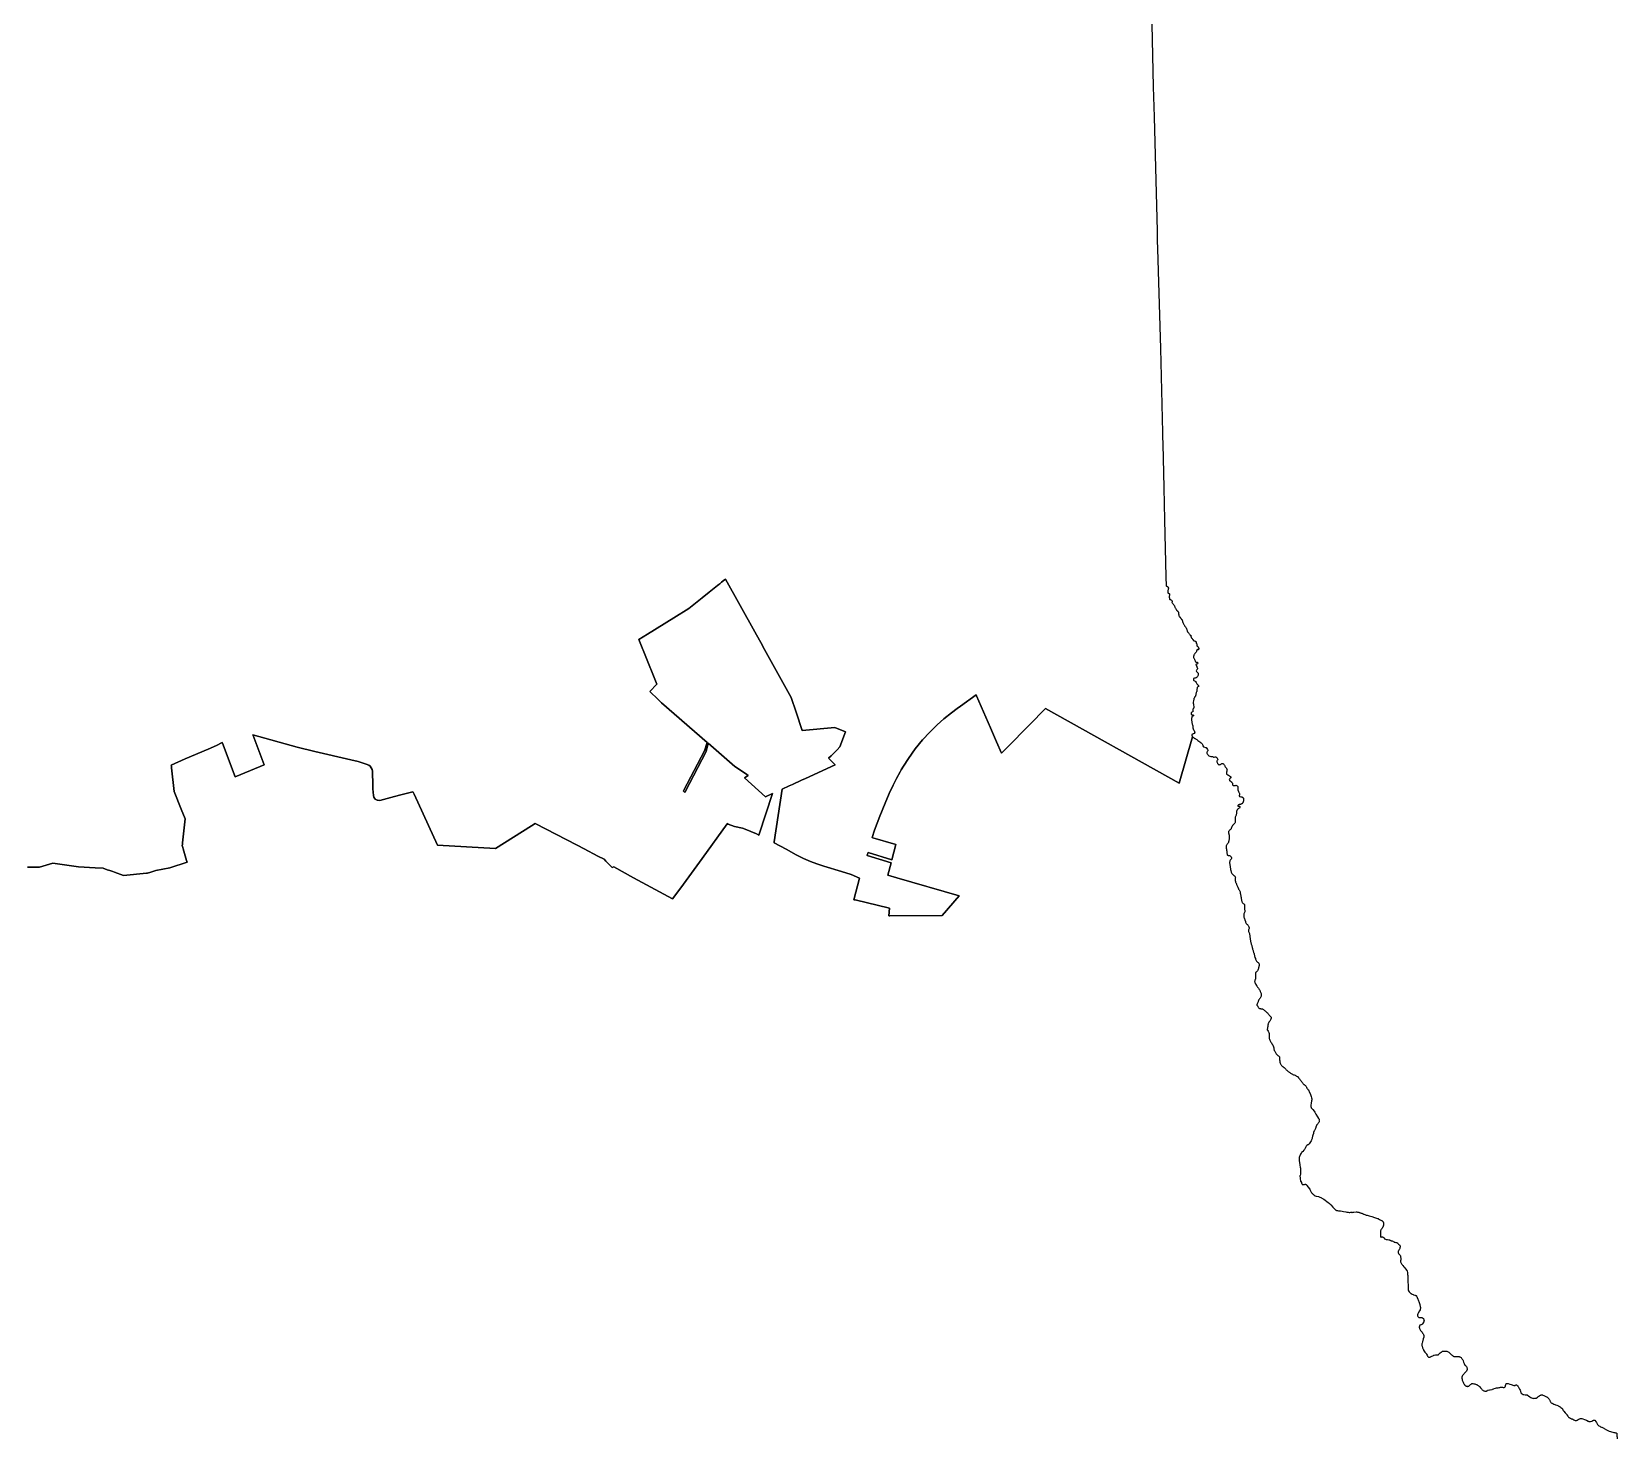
# Model space of a CAD drawing. Header units: inches. Extents: x 1341578 to 1502124, y 557203 to 748561.
# Drawn here: x 1421716 to 1439987, y 699959 to 716160 of the extents above; entities that cross this region are included whole.
import ezdxf

# ---------------------------------------------------------------- set-up
doc = ezdxf.new("R2010")
doc.units = ezdxf.units.IN
doc.header["$MEASUREMENT"] = 0
doc.layers.add('Zipcode', color=7, linetype='Continuous')

msp = doc.modelspace()

# ---------------------------------------------------------------- linework, layer by layer
at = {"layer": 'Zipcode'}
for points in [[(1434622, 716246), (1434640, 715524), (1434649, 715179), (1434660, 714738), (1434683, 713863), (1434686, 713753), (1434689, 713656), (1434724, 712509), (1434747, 711541), (1434748, 711497), (1434751, 711400), (1434754, 711243), (1434763, 710902), (1434771, 710534), (1434785, 709876), (1434787, 709774), (1434791, 709771), (1434796, 709769), (1434799, 709767), (1434800, 709766), (1434803, 709765), (1434805, 709764), (1434809, 709763), (1434812, 709758), (1434813, 709753), (1434814, 709749), (1434814, 709743), (1434812, 709738), (1434812, 709738), (1434812, 709737), (1434811, 709731), (1434810, 709727), (1434809, 709721), (1434808, 709716), (1434808, 709709), (1434807, 709705), (1434807, 709698), (1434807, 709697), (1434809, 709692), (1434811, 709688), (1434816, 709687), (1434817, 709687), (1434821, 709686), (1434822, 709685), (1434826, 709681), (1434827, 709676), (1434827, 709673), (1434827, 709667), (1434826, 709660), (1434824, 709653), (1434823, 709648), (1434823, 709648), (1434823, 709642), (1434824, 709638), (1434824, 709637), (1434825, 709635), (1434826, 709630), (1434826, 709628), (1434826, 709625), (1434828, 709619), (1434828, 709619), (1434831, 709615), (1434832, 709615), (1434834, 709615), (1434838, 709614), (1434844, 709612), (1434849, 709608), (1434851, 709605), (1434852, 709603), (1434854, 709602), (1434854, 709601), (1434858, 709597), (1434859, 709593), (1434856, 709587), (1434855, 709582), (1434856, 709578), (1434860, 709573), (1434866, 709568), (1434870, 709561), (1434876, 709553), (1434880, 709547), (1434884, 709541), (1434886, 709537), (1434888, 709532), (1434890, 709527), (1434893, 709521), (1434896, 709514), (1434899, 709508), (1434903, 709502), (1434907, 709495), (1434909, 709493), (1434913, 709488), (1434916, 709485), (1434918, 709483), (1434921, 709480), (1434921, 709479), (1434926, 709475), (1434929, 709471), (1434931, 709467), (1434931, 709461), (1434932, 709453), (1434932, 709448), (1434933, 709441), (1434934, 709434), (1434936, 709429), (1434937, 709424), (1434942, 709417), (1434946, 709414), (1434948, 709413), (1434951, 709409), (1434952, 709406), (1434956, 709401), (1434958, 709396), (1434960, 709392), (1434963, 709390), (1434967, 709385), (1434971, 709380), (1434974, 709375), (1434975, 709371), (1434977, 709366), (1434978, 709359), (1434979, 709353), (1434980, 709351), (1434980, 709349), (1434984, 709342), (1434988, 709334), (1434992, 709328), (1434994, 709324), (1434999, 709316), (1435001, 709313), (1435003, 709309), (1435007, 709304), (1435011, 709299), (1435015, 709291), (1435018, 709286), (1435021, 709281), (1435024, 709276), (1435026, 709270), (1435028, 709264), (1435030, 709259), (1435032, 709251), (1435033, 709247), (1435033, 709246), (1435035, 709243), (1435036, 709241), (1435041, 709235), (1435045, 709231), (1435049, 709227), (1435052, 709220), (1435053, 709219), (1435056, 709214), (1435060, 709209), (1435065, 709206), (1435067, 709206), (1435070, 709206), (1435073, 709204), (1435073, 709199), (1435073, 709194), (1435074, 709189), (1435075, 709186), (1435076, 709181), (1435078, 709176), (1435079, 709173), (1435082, 709169), (1435087, 709164), (1435092, 709160), (1435094, 709157), (1435098, 709152), (1435099, 709150), (1435099, 709150), (1435100, 709148), (1435103, 709143), (1435108, 709140), (1435116, 709139), (1435122, 709137), (1435123, 709137), (1435129, 709135), (1435132, 709129), (1435133, 709122), (1435133, 709117), (1435134, 709112), (1435139, 709108), (1435141, 709103), (1435140, 709097), (1435142, 709093), (1435143, 709086), (1435145, 709080), (1435145, 709074), (1435145, 709071), (1435147, 709070), (1435149, 709072), (1435152, 709073), (1435157, 709070), (1435159, 709069), (1435161, 709064), (1435162, 709060), (1435164, 709056), (1435164, 709052), (1435163, 709048), (1435161, 709042), (1435161, 709037), (1435156, 709036), (1435151, 709038), (1435145, 709038), (1435144, 709037), (1435142, 709034), (1435143, 709028), (1435139, 709023), (1435138, 709019), (1435137, 709017), (1435134, 709010), (1435127, 709002), (1435123, 708998), (1435120, 708994), (1435113, 708984), (1435111, 708980), (1435108, 708972), (1435106, 708966), (1435105, 708962), (1435104, 708958), (1435104, 708957), (1435103, 708953), (1435103, 708947), (1435108, 708940), (1435111, 708936), (1435113, 708929), (1435116, 708922), (1435118, 708917), (1435121, 708910), (1435123, 708905), (1435125, 708898), (1435133, 708893), (1435140, 708894), (1435147, 708892), (1435151, 708890), (1435155, 708886), (1435155, 708880), (1435150, 708873), (1435141, 708871), (1435133, 708869), (1435131, 708867), (1435133, 708859), (1435135, 708854), (1435140, 708844), (1435142, 708841), (1435143, 708837), (1435144, 708832), (1435146, 708828), (1435148, 708825), (1435149, 708821), (1435148, 708815), (1435145, 708808), (1435142, 708804), (1435138, 708799), (1435135, 708795), (1435135, 708792), (1435139, 708784), (1435145, 708778), (1435152, 708772), (1435158, 708768), (1435159, 708759), (1435158, 708751), (1435157, 708749), (1435157, 708743), (1435154, 708735), (1435149, 708728), (1435148, 708727), (1435142, 708719), (1435138, 708715), (1435137, 708714), (1435135, 708714), (1435130, 708712), (1435122, 708710), (1435121, 708709), (1435113, 708707), (1435105, 708704), (1435102, 708696), (1435103, 708690), (1435105, 708685), (1435109, 708680), (1435116, 708677), (1435123, 708675), (1435126, 708672), (1435128, 708669), (1435133, 708658), (1435138, 708652), (1435143, 708644), (1435146, 708640), (1435152, 708630), (1435155, 708628), (1435162, 708623), (1435163, 708617), (1435160, 708611), (1435154, 708607), (1435150, 708605), (1435145, 708601), (1435144, 708598), (1435144, 708588), (1435143, 708581), (1435142, 708574), (1435141, 708569), (1435141, 708562), (1435140, 708554), (1435139, 708552), (1435137, 708550), (1435134, 708543), (1435133, 708537), (1435132, 708528), (1435132, 708522), (1435131, 708519), (1435130, 708518), (1435130, 708514), (1435127, 708509), (1435127, 708507), (1435125, 708502), (1435121, 708498), (1435116, 708490), (1435116, 708490), (1435113, 708483), (1435108, 708474), (1435106, 708466), (1435103, 708448), (1435101, 708431), (1435100, 708421), (1435102, 708408), (1435102, 708404), (1435103, 708403), (1435104, 708397), (1435108, 708384), (1435108, 708377), (1435109, 708373), (1435109, 708369), (1435104, 708358), (1435101, 708358), (1435098, 708354), (1435097, 708351), (1435096, 708340), (1435097, 708332), (1435095, 708322), (1435092, 708320), (1435085, 708316), (1435078, 708310), (1435076, 708304), (1435078, 708294), (1435085, 708287), (1435094, 708286), (1435098, 708285), (1435101, 708284), (1435104, 708283), (1435104, 708275), (1435096, 708272), (1435091, 708269), (1435086, 708265), (1435085, 708264), (1435083, 708255), (1435081, 708244), (1435080, 708243), (1435080, 708242), (1435079, 708236), (1435079, 708230), (1435080, 708222), (1435081, 708219), (1435083, 708213), (1435085, 708204), (1435086, 708194), (1435087, 708187), (1435089, 708179), (1435090, 708172), (1435094, 708158), (1435095, 708148), (1435096, 708136), (1435099, 708126), (1435105, 708113), (1435110, 708106), (1435115, 708094), (1435117, 708083), (1435116, 708079), (1435114, 708072), (1435103, 708069), (1435099, 708067), (1435093, 708065), (1435086, 708060), (1435085, 708050), (1435089, 708040), (1435092, 708034), (1435091, 708034), (1435092, 708033), (1434940, 707498), (1433399, 708358), (1433212, 708169), (1432953, 707906), (1432892, 707844), (1432892, 707843), (1432834, 707975), (1432763, 708138), (1432603, 708507), (1432599, 708516), (1432418, 708386), (1432380, 708358), (1432314, 708311), (1432228, 708241), (1432149, 708171), (1432064, 708088), (1431982, 707997), (1431897, 707894), (1431818, 707783), (1431763, 707696), (1431735, 707651), (1431723, 707631), (1431680, 707552), (1431641, 707475), (1431598, 707381), (1431549, 707267), (1431488, 707118), (1431427, 706957), (1431399, 706872), (1431409, 706869), (1431673, 706793), (1431626, 706614), (1431353, 706698), (1431343, 706668), (1431342, 706664), (1431618, 706580), (1431581, 706437), (1431683, 706408), (1432403, 706201), (1432208, 705974), (1431605, 705969), (1431594, 705969), (1431601, 706059), (1431203, 706152), (1431191, 706155), (1431255, 706403), (1431157, 706446), (1431048, 706480), (1430843, 706541), (1430764, 706567), (1430691, 706595), (1430609, 706629), (1430523, 706674), (1430410, 706738), (1430270, 706812), (1430272, 706824), (1430362, 707428), (1430445, 707467), (1430481, 707484), (1430586, 707532), (1430632, 707553), (1430973, 707711), (1430899, 707786), (1430929, 707815), (1430997, 707883), (1431029, 707916), (1431069, 708027), (1431085, 708071), (1431092, 708092), (1430969, 708139), (1430595, 708106), (1430524, 708317), (1430467, 708485), (1430142, 709072), (1430136, 709084), (1430047, 709244), (1429711, 709851), (1429710, 709850), (1429698, 709841), (1429666, 709814), (1429644, 709797), (1429632, 709787), (1429618, 709776), (1429524, 709701), (1429443, 709636), (1429286, 709510), (1429115, 709405), (1428810, 709216), (1428710, 709154), (1428807, 708918), (1428890, 708715), (1428921, 708640), (1428840, 708554), (1428936, 708464), (1428973, 708426), (1429500, 707968), (1429470, 707871), (1429232, 707416), (1429228, 707407), (1429241, 707391), (1429246, 707399), (1429486, 707862), (1429510, 707958), (1429540, 707933), (1429817, 707691), (1429951, 707602), (1429972, 707588), (1429973, 707587), (1429930, 707559), (1430173, 707341), (1430253, 707378), (1430099, 706912), (1430095, 706900), (1430066, 706913), (1429938, 706970), (1429907, 706980), (1429816, 707000), (1429743, 707026), (1429731, 707032), (1429728, 707028), (1429440, 706630), (1429196, 706293), (1429195, 706292), (1429099, 706166), (1428652, 706409), (1428423, 706536), (1428404, 706527), (1428364, 706567), (1428355, 706576), (1428332, 706599), (1428311, 706621), (1428238, 706659), (1428083, 706740), (1428001, 706782), (1427518, 707035), (1427474, 707007), (1427060, 706747), (1426724, 706766), (1426393, 706785), (1426121, 707372), (1426110, 707394), (1426108, 707400), (1425953, 707361), (1425855, 707333), (1425729, 707300), (1425701, 707302), (1425697, 707302), (1425674, 707315), (1425659, 707336), (1425653, 707355), (1425648, 707433), (1425646, 707471), (1425642, 707636), (1425637, 707657), (1425627, 707677), (1425614, 707693), (1425599, 707706), (1425569, 707719), (1425477, 707747), (1425394, 707768), (1424977, 707864), (1424774, 707915), (1424265, 708056), (1424268, 708048), (1424393, 707710), (1424127, 707600), (1424060, 707572), (1423913, 707959), (1423910, 707966), (1423844, 707933), (1423750, 707891), (1423483, 707778), (1423324, 707705), (1423325, 707697), (1423327, 707677), (1423356, 707401), (1423439, 707197), (1423484, 707088), (1423454, 706809), (1423452, 706790), (1423451, 706779), (1423457, 706758), (1423462, 706741), (1423500, 706609), (1423506, 706588), (1423306, 706523), (1423147, 706491), (1423146, 706490), (1423087, 706474), (1423048, 706462), (1423040, 706460), (1422772, 706436), (1422671, 706471), (1422650, 706479), (1422614, 706491), (1422585, 706501), (1422538, 706518), (1422445, 706523), (1422255, 706533), (1421959, 706578), (1421806, 706531), (1421796, 706531), (1421667, 706530)], [(1421667, 706530), (1421796, 706531), (1421806, 706531), (1421959, 706578), (1422255, 706533), (1422445, 706523), (1422538, 706518), (1422585, 706501), (1422614, 706491), (1422650, 706479), (1422671, 706471), (1422772, 706436), (1423040, 706460), (1423048, 706462), (1423087, 706474), (1423146, 706490), (1423147, 706491), (1423306, 706523), (1423506, 706588), (1423500, 706609), (1423462, 706741), (1423457, 706758), (1423451, 706779), (1423452, 706790), (1423454, 706809), (1423484, 707088), (1423439, 707197), (1423356, 707401), (1423327, 707677), (1423325, 707697), (1423324, 707705), (1423483, 707778), (1423750, 707891), (1423844, 707933), (1423910, 707966), (1423913, 707959), (1424060, 707572), (1424127, 707600), (1424393, 707710), (1424268, 708048), (1424265, 708056), (1424774, 707915), (1424977, 707864), (1425394, 707768), (1425477, 707747), (1425569, 707719), (1425599, 707706), (1425614, 707693), (1425627, 707677), (1425637, 707657), (1425642, 707636), (1425646, 707471), (1425648, 707433), (1425653, 707355), (1425659, 707336), (1425674, 707315), (1425697, 707302), (1425701, 707302), (1425729, 707300), (1425855, 707333), (1425953, 707361), (1426108, 707400), (1426110, 707394), (1426121, 707372), (1426393, 706785), (1426724, 706766), (1427060, 706747), (1427474, 707007), (1427518, 707035), (1428001, 706782), (1428083, 706740), (1428238, 706659), (1428311, 706621), (1428332, 706599), (1428355, 706576), (1428364, 706567), (1428404, 706527), (1428423, 706536), (1428652, 706409), (1429099, 706166), (1429195, 706292), (1429196, 706293), (1429440, 706630), (1429728, 707028), (1429731, 707032), (1429743, 707026), (1429816, 707000), (1429907, 706980), (1429938, 706970), (1430066, 706913), (1430095, 706900), (1430099, 706912), (1430253, 707378), (1430173, 707341), (1429930, 707559), (1429973, 707587), (1429972, 707588), (1429951, 707602), (1429817, 707691), (1429540, 707933), (1429510, 707958), (1429486, 707862), (1429246, 707399), (1429241, 707391), (1429228, 707407), (1429232, 707416), (1429470, 707871), (1429500, 707968), (1428973, 708426), (1428936, 708464), (1428840, 708554), (1428921, 708640), (1428890, 708715), (1428807, 708918), (1428710, 709154), (1428810, 709216), (1429115, 709405), (1429286, 709510), (1429443, 709636), (1429524, 709701), (1429618, 709776), (1429632, 709787), (1429644, 709797), (1429666, 709814), (1429698, 709841), (1429710, 709850), (1429711, 709851), (1430047, 709244), (1430136, 709084), (1430142, 709072), (1430467, 708485), (1430524, 708317), (1430595, 708106), (1430969, 708139), (1431092, 708092), (1431085, 708071), (1431069, 708027), (1431029, 707916), (1430997, 707883), (1430929, 707815), (1430899, 707786), (1430973, 707711), (1430632, 707553), (1430586, 707532), (1430481, 707484), (1430445, 707467), (1430362, 707428), (1430272, 706824), (1430270, 706812), (1430410, 706738), (1430523, 706674), (1430609, 706629), (1430691, 706595), (1430764, 706567), (1430843, 706541), (1431048, 706480), (1431157, 706446), (1431255, 706403), (1431191, 706155), (1431203, 706152), (1431601, 706059), (1431594, 705969), (1431605, 705969), (1432208, 705974), (1432403, 706201), (1431683, 706408), (1431581, 706437), (1431618, 706580), (1431342, 706664), (1431343, 706668), (1431353, 706698), (1431626, 706614), (1431673, 706793), (1431409, 706869), (1431399, 706872), (1431427, 706957), (1431488, 707118), (1431549, 707267), (1431598, 707381), (1431641, 707475), (1431680, 707552), (1431723, 707631), (1431735, 707651), (1431763, 707696), (1431818, 707783), (1431897, 707894), (1431982, 707997), (1432064, 708088), (1432149, 708171), (1432228, 708241), (1432314, 708311), (1432380, 708358), (1432418, 708386), (1432599, 708516), (1432603, 708507), (1432763, 708138), (1432834, 707975), (1432892, 707843), (1432892, 707844), (1432953, 707906), (1433212, 708169), (1433399, 708358), (1434940, 707498), (1435092, 708033), (1435091, 708034), (1435092, 708034), (1435092, 708033), (1435098, 708028), (1435108, 708021), (1435111, 708018), (1435118, 708016), (1435119, 708016), (1435119, 708015), (1435126, 708011), (1435136, 708005), (1435142, 708000), (1435149, 707994), (1435155, 707989), (1435164, 707984), (1435170, 707980), (1435177, 707976), (1435182, 707971), (1435190, 707964), (1435202, 707950), (1435206, 707944), (1435209, 707938), (1435210, 707933), (1435210, 707933), (1435210, 707931), (1435212, 707927), (1435219, 707919), (1435223, 707917), (1435241, 707911), (1435246, 707909), (1435248, 707908), (1435248, 707908), (1435257, 707898), (1435265, 707887), (1435269, 707879), (1435268, 707873), (1435266, 707867), (1435262, 707861), (1435258, 707856), (1435258, 707855), (1435256, 707852), (1435257, 707845), (1435261, 707838), (1435262, 707837), (1435269, 707828), (1435273, 707823), (1435281, 707815), (1435291, 707808), (1435302, 707805), (1435303, 707805), (1435313, 707805), (1435324, 707805), (1435331, 707801), (1435333, 707799), (1435335, 707798), (1435342, 707800), (1435353, 707803), (1435355, 707802), (1435357, 707802), (1435361, 707801), (1435371, 707794), (1435375, 707787), (1435380, 707779), (1435382, 707774), (1435382, 707770), (1435379, 707764), (1435377, 707760), (1435376, 707758), (1435374, 707752), (1435373, 707748), (1435374, 707743), (1435377, 707735), (1435379, 707729), (1435381, 707724), (1435382, 707723), (1435386, 707716), (1435387, 707715), (1435391, 707712), (1435399, 707711), (1435406, 707712), (1435413, 707715), (1435419, 707719), (1435425, 707722), (1435431, 707724), (1435432, 707724), (1435434, 707725), (1435434, 707725), (1435438, 707725), (1435441, 707724), (1435443, 707724), (1435448, 707720), (1435453, 707714), (1435457, 707710), (1435461, 707706), (1435463, 707700), (1435465, 707697), (1435466, 707695), (1435470, 707688), (1435473, 707682), (1435476, 707678), (1435479, 707675), (1435485, 707668), (1435488, 707664), (1435489, 707660), (1435490, 707654), (1435489, 707647), (1435488, 707643), (1435488, 707642), (1435487, 707638), (1435486, 707634), (1435485, 707630), (1435484, 707625), (1435484, 707622), (1435483, 707617), (1435482, 707614), (1435482, 707610), (1435484, 707607), (1435485, 707604), (1435487, 707602), (1435491, 707598), (1435494, 707597), (1435497, 707596), (1435497, 707595), (1435500, 707594), (1435503, 707592), (1435505, 707590), (1435510, 707586), (1435513, 707584), (1435517, 707582), (1435521, 707579), (1435524, 707577), (1435528, 707575), (1435532, 707573), (1435534, 707570), (1435535, 707568), (1435535, 707564), (1435534, 707562), (1435532, 707560), (1435531, 707558), (1435526, 707555), (1435522, 707551), (1435517, 707545), (1435516, 707542), (1435516, 707539), (1435517, 707537), (1435519, 707531), (1435520, 707530), (1435523, 707527), (1435527, 707524), (1435535, 707518), (1435537, 707516), (1435538, 707516), (1435539, 707515), (1435541, 707512), (1435546, 707508), (1435549, 707504), (1435551, 707500), (1435551, 707497), (1435551, 707492), (1435551, 707489), (1435551, 707485), (1435553, 707479), (1435556, 707475), (1435559, 707473), (1435560, 707472), (1435562, 707472), (1435565, 707471), (1435565, 707471), (1435570, 707470), (1435576, 707470), (1435580, 707470), (1435581, 707470), (1435586, 707472), (1435592, 707474), (1435599, 707472), (1435605, 707469), (1435607, 707467), (1435610, 707464), (1435612, 707462), (1435614, 707459), (1435615, 707453), (1435615, 707448), (1435615, 707446), (1435615, 707443), (1435615, 707437), (1435615, 707432), (1435616, 707427), (1435616, 707421), (1435616, 707419), (1435616, 707418), (1435616, 707418), (1435617, 707414), (1435618, 707411), (1435620, 707407), (1435622, 707403), (1435623, 707400), (1435625, 707396), (1435626, 707393), (1435630, 707388), (1435633, 707381), (1435634, 707377), (1435635, 707371), (1435635, 707367), (1435633, 707363), (1435632, 707359), (1435631, 707355), (1435631, 707355), (1435631, 707352), (1435633, 707346), (1435637, 707343), (1435647, 707342), (1435655, 707342), (1435661, 707342), (1435662, 707341), (1435666, 707339), (1435667, 707339), (1435668, 707338), (1435672, 707333), (1435673, 707331), (1435675, 707328), (1435678, 707324), (1435679, 707319), (1435680, 707315), (1435680, 707311), (1435680, 707306), (1435680, 707302), (1435679, 707297), (1435678, 707290), (1435677, 707287), (1435676, 707285), (1435675, 707281), (1435674, 707278), (1435673, 707275), (1435671, 707272), (1435669, 707268), (1435666, 707265), (1435663, 707262), (1435658, 707259), (1435654, 707257), (1435650, 707255), (1435645, 707253), (1435641, 707253), (1435636, 707252), (1435635, 707252), (1435634, 707252), (1435630, 707251), (1435626, 707250), (1435622, 707248), (1435618, 707245), (1435616, 707243), (1435616, 707239), (1435616, 707235), (1435618, 707233), (1435620, 707231), (1435623, 707232), (1435626, 707233), (1435629, 707234), (1435631, 707234), (1435635, 707233), (1435636, 707229), (1435636, 707228), (1435636, 707227), (1435636, 707222), (1435637, 707218), (1435634, 707214), (1435633, 707211), (1435630, 707211), (1435621, 707207), (1435616, 707202), (1435614, 707200), (1435613, 707199), (1435607, 707192), (1435605, 707191), (1435602, 707182), (1435599, 707173), (1435598, 707165), (1435597, 707154), (1435597, 707146), (1435596, 707138), (1435595, 707135), (1435595, 707131), (1435593, 707122), (1435589, 707113), (1435584, 707105), (1435584, 707104), (1435583, 707100), (1435582, 707098), (1435582, 707089), (1435582, 707081), (1435583, 707071), (1435583, 707061), (1435583, 707060), (1435583, 707053), (1435583, 707048), (1435583, 707047), (1435580, 707037), (1435572, 707029), (1435565, 707024), (1435559, 707018), (1435553, 707012), (1435551, 707006), (1435549, 707004), (1435546, 706998), (1435545, 706994), (1435544, 706993), (1435542, 706989), (1435539, 706981), (1435537, 706975), (1435536, 706974), (1435533, 706967), (1435525, 706960), (1435519, 706955), (1435515, 706951), (1435510, 706947), (1435510, 706946), (1435506, 706941), (1435506, 706941), (1435506, 706931), (1435506, 706928), (1435507, 706924), (1435509, 706917), (1435512, 706909), (1435513, 706901), (1435514, 706891), (1435515, 706882), (1435516, 706873), (1435516, 706866), (1435516, 706858), (1435514, 706850), (1435512, 706842), (1435510, 706834), (1435507, 706824), (1435506, 706816), (1435504, 706809), (1435499, 706802), (1435493, 706796), (1435487, 706789), (1435483, 706783), (1435480, 706775), (1435480, 706766), (1435480, 706757), (1435481, 706749), (1435483, 706739), (1435484, 706732), (1435485, 706724), (1435486, 706719), (1435487, 706710), (1435487, 706702), (1435488, 706692), (1435490, 706683), (1435490, 706679), (1435491, 706678), (1435492, 706673), (1435493, 706671), (1435497, 706667), (1435499, 706667), (1435503, 706666), (1435512, 706665), (1435519, 706663), (1435527, 706660), (1435535, 706654), (1435539, 706648), (1435541, 706639), (1435540, 706629), (1435537, 706622), (1435529, 706615), (1435524, 706610), (1435524, 706610), (1435522, 706605), (1435522, 706603), (1435521, 706594), (1435520, 706587), (1435520, 706587), (1435520, 706584), (1435520, 706575), (1435521, 706570), (1435522, 706561), (1435523, 706555), (1435525, 706547), (1435526, 706537), (1435527, 706528), (1435529, 706518), (1435530, 706511), (1435531, 706501), (1435532, 706494), (1435534, 706487), (1435536, 706481), (1435539, 706473), (1435542, 706465), (1435546, 706456), (1435551, 706450), (1435557, 706444), (1435565, 706437), (1435573, 706432), (1435575, 706430), (1435576, 706429), (1435579, 706427), (1435584, 706421), (1435586, 706415), (1435585, 706407), (1435584, 706400), (1435584, 706392), (1435584, 706384), (1435585, 706375), (1435587, 706366), (1435588, 706362), (1435589, 706359), (1435591, 706352), (1435592, 706352), (1435594, 706345), (1435596, 706341), (1435597, 706338), (1435597, 706337), (1435600, 706330), (1435603, 706322), (1435607, 706314), (1435611, 706306), (1435614, 706300), (1435616, 706294), (1435618, 706291), (1435622, 706283), (1435623, 706277), (1435630, 706269), (1435633, 706262), (1435637, 706254), (1435640, 706246), (1435642, 706240), (1435643, 706230), (1435645, 706221), (1435646, 706213), (1435648, 706205), (1435649, 706197), (1435650, 706188), (1435651, 706183), (1435651, 706182), (1435653, 706174), (1435654, 706166), (1435656, 706156), (1435657, 706147), (1435659, 706139), (1435661, 706130), (1435663, 706125), (1435667, 706118), (1435670, 706114), (1435677, 706111), (1435685, 706107), (1435686, 706106), (1435690, 706101), (1435692, 706094), (1435692, 706085), (1435692, 706075), (1435691, 706066), (1435691, 706058), (1435691, 706050), (1435692, 706044), (1435694, 706035), (1435695, 706026), (1435693, 706017), (1435690, 706008), (1435687, 705999), (1435685, 705991), (1435683, 705981), (1435683, 705981), (1435682, 705974), (1435682, 705965), (1435685, 705955), (1435688, 705946), (1435691, 705936), (1435694, 705928), (1435696, 705922), (1435699, 705913), (1435701, 705908), (1435702, 705903), (1435704, 705895), (1435706, 705887), (1435712, 705881), (1435718, 705875), (1435719, 705874), (1435726, 705868), (1435731, 705862), (1435734, 705858), (1435739, 705850), (1435742, 705842), (1435744, 705833), (1435743, 705823), (1435741, 705815), (1435739, 705808), (1435738, 705805), (1435737, 705797), (1435739, 705789), (1435741, 705781), (1435744, 705774), (1435747, 705765), (1435747, 705763), (1435748, 705762), (1435749, 705756), (1435751, 705748), (1435752, 705740), (1435753, 705734), (1435754, 705723), (1435755, 705714), (1435756, 705709), (1435757, 705703), (1435758, 705696), (1435759, 705689), (1435760, 705682), (1435762, 705674), (1435763, 705667), (1435765, 705659), (1435766, 705652), (1435768, 705644), (1435771, 705635), (1435774, 705628), (1435777, 705620), (1435779, 705613), (1435781, 705605), (1435783, 705594), (1435784, 705586), (1435786, 705577), (1435789, 705571), (1435792, 705563), (1435794, 705554), (1435796, 705547), (1435799, 705539), (1435801, 705534), (1435801, 705531), (1435802, 705530), (1435804, 705523), (1435806, 705515), (1435807, 705506), (1435809, 705498), (1435812, 705488), (1435816, 705478), (1435819, 705471), (1435823, 705462), (1435827, 705455), (1435831, 705448), (1435834, 705443), (1435836, 705440), (1435837, 705439), (1435842, 705434), (1435848, 705431), (1435854, 705427), (1435857, 705422), (1435859, 705414), (1435859, 705406), (1435859, 705397), (1435858, 705387), (1435857, 705380), (1435854, 705370), (1435852, 705361), (1435849, 705354), (1435846, 705344), (1435842, 705337), (1435836, 705330), (1435833, 705327), (1435831, 705324), (1435825, 705320), (1435819, 705315), (1435817, 705309), (1435817, 705301), (1435817, 705293), (1435818, 705284), (1435818, 705275), (1435819, 705268), (1435819, 705260), (1435819, 705252), (1435818, 705243), (1435817, 705241), (1435814, 705235), (1435811, 705228), (1435809, 705221), (1435808, 705213), (1435809, 705207), (1435812, 705197), (1435816, 705190), (1435819, 705185), (1435823, 705177), (1435829, 705168), (1435833, 705161), (1435835, 705158), (1435835, 705158), (1435838, 705154), (1435842, 705148), (1435847, 705140), (1435851, 705134), (1435857, 705128), (1435861, 705121), (1435866, 705112), (1435870, 705105), (1435872, 705101), (1435873, 705098), (1435873, 705098), (1435877, 705091), (1435880, 705083), (1435882, 705073), (1435883, 705066), (1435884, 705059), (1435883, 705050), (1435882, 705043), (1435878, 705035), (1435874, 705028), (1435870, 705022), (1435865, 705014), (1435859, 705005), (1435854, 704998), (1435851, 704991), (1435849, 704984), (1435847, 704977), (1435844, 704970), (1435840, 704962), (1435837, 704956), (1435836, 704951), (1435836, 704950), (1435835, 704947), (1435835, 704939), (1435840, 704932), (1435844, 704927), (1435849, 704918), (1435853, 704912), (1435858, 704907), (1435865, 704902), (1435873, 704900), (1435875, 704900), (1435881, 704899), (1435890, 704899), (1435897, 704896), (1435903, 704893), (1435910, 704888), (1435917, 704884), (1435923, 704880), (1435923, 704880), (1435929, 704875), (1435937, 704868), (1435942, 704863), (1435950, 704855), (1435955, 704850), (1435960, 704843), (1435966, 704836), (1435970, 704831), (1435976, 704824), (1435981, 704819), (1435987, 704814), (1435992, 704809), (1435998, 704802), (1435999, 704796), (1435999, 704788), (1435995, 704779), (1435991, 704771), (1435985, 704762), (1435982, 704756), (1435979, 704751), (1435978, 704750), (1435973, 704742), (1435969, 704734), (1435965, 704727), (1435962, 704719), (1435960, 704711), (1435959, 704702), (1435959, 704694), (1435958, 704684), (1435958, 704679), (1435956, 704674), (1435955, 704671), (1435955, 704670), (1435954, 704665), (1435953, 704663), (1435954, 704657), (1435957, 704650), (1435962, 704642), (1435969, 704633), (1435973, 704624), (1435975, 704614), (1435976, 704610), (1435976, 704605), (1435977, 704596), (1435976, 704586), (1435975, 704578), (1435974, 704570), (1435974, 704562), (1435977, 704554), (1435980, 704546), (1435983, 704537), (1435987, 704529), (1435991, 704521), (1435996, 704512), (1436001, 704504), (1436006, 704495), (1436009, 704490), (1436011, 704487), (1436012, 704487), (1436016, 704480), (1436021, 704472), (1436023, 704466), (1436024, 704463), (1436026, 704458), (1436027, 704455), (1436028, 704451), (1436028, 704447), (1436029, 704442), (1436030, 704434), (1436031, 704425), (1436034, 704416), (1436039, 704409), (1436044, 704401), (1436047, 704393), (1436051, 704385), (1436056, 704378), (1436062, 704372), (1436069, 704367), (1436076, 704361), (1436083, 704356), (1436090, 704350), (1436094, 704343), (1436096, 704334), (1436096, 704328), (1436096, 704318), (1436096, 704311), (1436096, 704310), (1436096, 704308), (1436097, 704299), (1436097, 704297), (1436097, 704296), (1436098, 704290), (1436099, 704282), (1436102, 704272), (1436105, 704262), (1436109, 704256), (1436113, 704251), (1436119, 704243), (1436126, 704236), (1436134, 704231), (1436137, 704229), (1436147, 704221), (1436148, 704220), (1436152, 704216), (1436155, 704214), (1436160, 704209), (1436167, 704202), (1436172, 704196), (1436178, 704191), (1436183, 704187), (1436188, 704183), (1436195, 704177), (1436200, 704172), (1436205, 704168), (1436214, 704162), (1436222, 704157), (1436228, 704152), (1436235, 704148), (1436243, 704143), (1436249, 704140), (1436257, 704138), (1436264, 704136), (1436273, 704134), (1436280, 704131), (1436286, 704127), (1436291, 704123), (1436300, 704116), (1436305, 704112), (1436312, 704104), (1436318, 704097), (1436324, 704090), (1436330, 704084), (1436336, 704077), (1436341, 704070), (1436345, 704065), (1436350, 704058), (1436355, 704050), (1436362, 704041), (1436367, 704034), (1436374, 704027), (1436379, 704024), (1436387, 704018), (1436393, 704013), (1436397, 704007), (1436402, 704001), (1436406, 703993), (1436411, 703985), (1436416, 703977), (1436421, 703969), (1436423, 703966), (1436424, 703966), (1436427, 703962), (1436433, 703953), (1436437, 703945), (1436450, 703910), (1436459, 703886), (1436464, 703870), (1436466, 703862), (1436467, 703855), (1436467, 703851), (1436467, 703847), (1436465, 703836), (1436459, 703811), (1436455, 703788), (1436454, 703779), (1436454, 703776), (1436454, 703772), (1436456, 703768), (1436458, 703763), (1436461, 703758), (1436465, 703752), (1436478, 703736), (1436493, 703718), (1436500, 703708), (1436514, 703684), (1436534, 703653), (1436545, 703635), (1436548, 703629), (1436550, 703624), (1436552, 703618), (1436553, 703612), (1436554, 703607), (1436553, 703603), (1436552, 703599), (1436551, 703595), (1436547, 703588), (1436540, 703578), (1436536, 703573), (1436532, 703569), (1436532, 703568), (1436526, 703562), (1436523, 703559), (1436521, 703556), (1436519, 703550), (1436516, 703544), (1436508, 703520), (1436504, 703511), (1436497, 703496), (1436494, 703490), (1436488, 703472), (1436485, 703460), (1436477, 703440), (1436475, 703430), (1436472, 703412), (1436470, 703404), (1436468, 703396), (1436465, 703388), (1436462, 703382), (1436459, 703376), (1436452, 703363), (1436444, 703352), (1436437, 703342), (1436434, 703339), (1436432, 703337), (1436424, 703331), (1436421, 703329), (1436411, 703323), (1436407, 703320), (1436405, 703318), (1436404, 703317), (1436401, 703313), (1436397, 703306), (1436397, 703305), (1436393, 703298), (1436381, 703276), (1436375, 703267), (1436365, 703254), (1436360, 703250), (1436348, 703240), (1436346, 703237), (1436343, 703234), (1436337, 703224), (1436331, 703213), (1436327, 703204), (1436324, 703195), (1436322, 703185), (1436321, 703181), (1436321, 703180), (1436320, 703176), (1436320, 703169), (1436320, 703163), (1436322, 703145), (1436327, 703105), (1436328, 703101), (1436329, 703095), (1436334, 703072), (1436336, 703060), (1436337, 703046), (1436337, 703028), (1436337, 703017), (1436337, 703000), (1436336, 702997), (1436335, 702993), (1436331, 702976), (1436330, 702972), (1436330, 702969), (1436331, 702951), (1436333, 702934), (1436336, 702920), (1436337, 702917), (1436338, 702913), (1436341, 702906), (1436346, 702894), (1436346, 702894), (1436347, 702892), (1436353, 702879), (1436355, 702877), (1436356, 702875), (1436357, 702874), (1436358, 702873), (1436359, 702873), (1436360, 702873), (1436363, 702872), (1436367, 702872), (1436374, 702873), (1436375, 702873), (1436379, 702873), (1436382, 702873), (1436390, 702875), (1436394, 702875), (1436394, 702875), (1436395, 702875), (1436396, 702875), (1436397, 702875), (1436398, 702874), (1436400, 702873), (1436403, 702870), (1436408, 702864), (1436415, 702856), (1436422, 702846), (1436442, 702818), (1436447, 702808), (1436461, 702784), (1436465, 702777), (1436470, 702772), (1436475, 702766), (1436481, 702761), (1436488, 702756), (1436495, 702751), (1436507, 702744), (1436516, 702740), (1436543, 702733), (1436558, 702728), (1436570, 702723), (1436577, 702719), (1436584, 702715), (1436605, 702702), (1436621, 702691), (1436641, 702677), (1436656, 702666), (1436667, 702658), (1436676, 702650), (1436684, 702643), (1436691, 702635), (1436710, 702612), (1436728, 702593), (1436740, 702581), (1436743, 702578), (1436746, 702577), (1436747, 702576), (1436751, 702574), (1436753, 702573), (1436755, 702573), (1436760, 702572), (1436762, 702572), (1436776, 702571), (1436782, 702571), (1436796, 702568), (1436815, 702564), (1436832, 702561), (1436858, 702556), (1436872, 702553), (1436886, 702552), (1436898, 702551), (1436901, 702551), (1436904, 702551), (1436917, 702554), (1436920, 702554), (1436923, 702554), (1436923, 702554), (1436924, 702554), (1436925, 702553), (1436927, 702552), (1436928, 702552), (1436929, 702551), (1436930, 702551), (1436930, 702551), (1436939, 702552), (1436950, 702552), (1436979, 702556), (1436981, 702556), (1436984, 702557), (1436987, 702556), (1436992, 702555), (1436994, 702554), (1437000, 702553), (1437008, 702552), (1437012, 702551), (1437018, 702550), (1437024, 702548), (1437029, 702547), (1437037, 702544), (1437042, 702543), (1437044, 702542), (1437051, 702538), (1437055, 702536), (1437060, 702533), (1437063, 702532), (1437066, 702531), (1437078, 702527), (1437094, 702520), (1437103, 702518), (1437116, 702514), (1437118, 702514), (1437129, 702511), (1437144, 702508), (1437157, 702504), (1437168, 702500), (1437179, 702495), (1437188, 702492), (1437200, 702489), (1437214, 702485), (1437222, 702482), (1437232, 702479), (1437236, 702476), (1437237, 702476), (1437246, 702471), (1437256, 702466), (1437269, 702459), (1437270, 702459), (1437272, 702458), (1437273, 702457), (1437277, 702454), (1437281, 702450), (1437285, 702445), (1437289, 702441), (1437289, 702439), (1437290, 702438), (1437291, 702435), (1437292, 702427), (1437293, 702419), (1437294, 702412), (1437293, 702408), (1437292, 702403), (1437289, 702391), (1437285, 702380), (1437283, 702376), (1437282, 702374), (1437278, 702370), (1437278, 702369), (1437277, 702368), (1437275, 702365), (1437271, 702359), (1437270, 702359), (1437270, 702359), (1437268, 702358), (1437268, 702357), (1437265, 702354), (1437263, 702352), (1437262, 702350), (1437261, 702349), (1437261, 702348), (1437261, 702346), (1437260, 702340), (1437258, 702333), (1437257, 702323), (1437257, 702316), (1437257, 702309), (1437257, 702290), (1437257, 702282), (1437257, 702277), (1437258, 702273), (1437258, 702272), (1437258, 702271), (1437259, 702271), (1437259, 702270), (1437260, 702269), (1437260, 702269), (1437261, 702268), (1437262, 702267), (1437263, 702267), (1437264, 702267), (1437265, 702267), (1437266, 702267), (1437267, 702267), (1437270, 702268), (1437271, 702268), (1437278, 702269), (1437279, 702269), (1437281, 702269), (1437285, 702268), (1437286, 702267), (1437288, 702267), (1437290, 702266), (1437292, 702265), (1437294, 702263), (1437296, 702261), (1437299, 702256), (1437300, 702254), (1437302, 702252), (1437303, 702250), (1437305, 702249), (1437306, 702248), (1437307, 702247), (1437316, 702243), (1437324, 702240), (1437330, 702238), (1437332, 702238), (1437333, 702238), (1437338, 702238), (1437355, 702235), (1437361, 702234), (1437365, 702233), (1437366, 702232), (1437368, 702232), (1437372, 702230), (1437374, 702229), (1437382, 702225), (1437392, 702222), (1437399, 702218), (1437406, 702215), (1437416, 702211), (1437417, 702210), (1437418, 702210), (1437420, 702209), (1437423, 702208), (1437435, 702206), (1437441, 702205), (1437447, 702203), (1437449, 702202), (1437450, 702201), (1437450, 702201), (1437453, 702199), (1437455, 702197), (1437466, 702185), (1437476, 702176), (1437481, 702169), (1437482, 702167), (1437482, 702166), (1437483, 702165), (1437483, 702163), (1437483, 702153), (1437482, 702143), (1437482, 702140), (1437481, 702137), (1437478, 702129), (1437475, 702123), (1437469, 702113), (1437468, 702112), (1437468, 702111), (1437463, 702104), (1437462, 702101), (1437461, 702098), (1437461, 702096), (1437460, 702095), (1437460, 702093), (1437460, 702091), (1437461, 702089), (1437462, 702084), (1437464, 702079), (1437465, 702077), (1437466, 702076), (1437466, 702075), (1437467, 702074), (1437469, 702073), (1437470, 702072), (1437472, 702070), (1437473, 702069), (1437474, 702068), (1437480, 702061), (1437484, 702055), (1437486, 702052), (1437487, 702049), (1437490, 702037), (1437492, 702028), (1437493, 702017), (1437493, 702012), (1437493, 702007), (1437492, 702003), (1437491, 702000), (1437490, 701996), (1437490, 701993), (1437490, 701989), (1437490, 701986), (1437490, 701983), (1437493, 701975), (1437493, 701974), (1437496, 701967), (1437501, 701960), (1437508, 701949), (1437513, 701943), (1437517, 701938), (1437528, 701925), (1437539, 701911), (1437559, 701887), (1437559, 701887), (1437562, 701884), (1437563, 701881), (1437565, 701879), (1437565, 701878), (1437565, 701877), (1437568, 701855), (1437571, 701837), (1437573, 701824), (1437574, 701818), (1437575, 701809), (1437575, 701793), (1437575, 701768), (1437575, 701748), (1437576, 701718), (1437576, 701690), (1437576, 701676), (1437576, 701672), (1437576, 701670), (1437576, 701663), (1437577, 701659), (1437578, 701655), (1437580, 701651), (1437582, 701646), (1437588, 701637), (1437596, 701628), (1437604, 701621), (1437613, 701615), (1437622, 701610), (1437634, 701605), (1437640, 701603), (1437655, 701599), (1437662, 701596), (1437663, 701595), (1437666, 701594), (1437669, 701592), (1437672, 701589), (1437673, 701588), (1437674, 701587), (1437677, 701580), (1437682, 701571), (1437689, 701553), (1437693, 701542), (1437703, 701513), (1437710, 701490), (1437711, 701485), (1437717, 701465), (1437719, 701456), (1437719, 701452), (1437719, 701449), (1437719, 701445), (1437719, 701442), (1437717, 701435), (1437714, 701428), (1437708, 701416), (1437694, 701389), (1437689, 701381), (1437688, 701379), (1437686, 701374), (1437684, 701369), (1437684, 701368), (1437684, 701368), (1437684, 701367), (1437684, 701366), (1437684, 701364), (1437684, 701363), (1437686, 701359), (1437690, 701353), (1437693, 701348), (1437696, 701344), (1437698, 701343), (1437699, 701342), (1437701, 701341), (1437702, 701341), (1437702, 701341), (1437705, 701341), (1437717, 701339), (1437718, 701339), (1437735, 701338), (1437737, 701337), (1437738, 701337), (1437741, 701336), (1437743, 701335), (1437745, 701334), (1437748, 701331), (1437750, 701329), (1437752, 701327), (1437755, 701323), (1437758, 701317), (1437759, 701311), (1437760, 701307), (1437760, 701302), (1437759, 701297), (1437758, 701293), (1437753, 701283), (1437752, 701280), (1437750, 701277), (1437741, 701265), (1437739, 701263), (1437737, 701261), (1437736, 701261), (1437734, 701260), (1437728, 701257), (1437724, 701255), (1437716, 701252), (1437713, 701250), (1437712, 701250), (1437711, 701250), (1437710, 701249), (1437710, 701248), (1437709, 701247), (1437709, 701247), (1437708, 701245), (1437706, 701240), (1437706, 701238), (1437705, 701232), (1437705, 701229), (1437705, 701226), (1437706, 701220), (1437708, 701213), (1437712, 701205), (1437716, 701198), (1437720, 701191), (1437737, 701169), (1437743, 701161), (1437748, 701152), (1437752, 701144), (1437756, 701133), (1437757, 701129), (1437757, 701125), (1437757, 701117), (1437757, 701114), (1437757, 701112), (1437751, 701093), (1437743, 701061), (1437737, 701044), (1437736, 701038), (1437735, 701033), (1437735, 701029), (1437735, 701024), (1437736, 701019), (1437739, 701008), (1437744, 700991), (1437750, 700975), (1437752, 700970), (1437753, 700969), (1437755, 700964), (1437763, 700951), (1437771, 700940), (1437783, 700926), (1437787, 700920), (1437790, 700916), (1437795, 700905), (1437801, 700894), (1437805, 700889), (1437807, 700887), (1437808, 700886), (1437809, 700885), (1437810, 700884), (1437812, 700883), (1437813, 700883), (1437815, 700882), (1437817, 700882), (1437818, 700882), (1437825, 700882), (1437828, 700883), (1437831, 700884), (1437835, 700886), (1437848, 700893), (1437849, 700894), (1437860, 700899), (1437869, 700903), (1437873, 700904), (1437878, 700906), (1437893, 700908), (1437898, 700908), (1437908, 700908), (1437913, 700909), (1437919, 700910), (1437924, 700911), (1437929, 700913), (1437930, 700915), (1437932, 700916), (1437947, 700931), (1437956, 700939), (1437965, 700946), (1437970, 700949), (1437971, 700950), (1437972, 700950), (1437977, 700951), (1437984, 700953), (1437992, 700953), (1437995, 700953), (1438010, 700952), (1438019, 700952), (1438020, 700952), (1438021, 700952), (1438024, 700951), (1438031, 700949), (1438038, 700945), (1438046, 700940), (1438062, 700926), (1438075, 700911), (1438077, 700909), (1438083, 700904), (1438095, 700896), (1438100, 700894), (1438105, 700892), (1438110, 700890), (1438116, 700889), (1438124, 700889), (1438125, 700889), (1438142, 700890), (1438143, 700890), (1438151, 700891), (1438158, 700890), (1438163, 700889), (1438169, 700888), (1438173, 700886), (1438179, 700883), (1438186, 700878), (1438191, 700873), (1438197, 700867), (1438201, 700861), (1438205, 700856), (1438208, 700850), (1438211, 700845), (1438212, 700840), (1438216, 700824), (1438219, 700817), (1438223, 700809), (1438231, 700792), (1438232, 700791), (1438233, 700790), (1438234, 700788), (1438235, 700787), (1438243, 700781), (1438246, 700778), (1438248, 700776), (1438248, 700775), (1438249, 700774), (1438252, 700766), (1438254, 700758), (1438255, 700752), (1438255, 700751), (1438255, 700745), (1438255, 700737), (1438254, 700734), (1438253, 700731), (1438249, 700722), (1438243, 700714), (1438235, 700705), (1438224, 700696), (1438217, 700686), (1438206, 700675), (1438202, 700670), (1438199, 700664), (1438198, 700661), (1438197, 700658), (1438196, 700650), (1438196, 700641), (1438198, 700630), (1438201, 700616), (1438206, 700603), (1438210, 700593), (1438214, 700584), (1438219, 700575), (1438225, 700566), (1438227, 700563), (1438230, 700560), (1438234, 700557), (1438237, 700554), (1438242, 700551), (1438246, 700549), (1438251, 700548), (1438255, 700547), (1438261, 700546), (1438264, 700546), (1438267, 700547), (1438273, 700548), (1438275, 700549), (1438277, 700550), (1438293, 700564), (1438296, 700567), (1438303, 700573), (1438307, 700577), (1438308, 700577), (1438309, 700578), (1438311, 700579), (1438314, 700579), (1438317, 700579), (1438323, 700579), (1438334, 700577), (1438346, 700574), (1438354, 700572), (1438360, 700569), (1438367, 700566), (1438376, 700561), (1438383, 700557), (1438389, 700553), (1438394, 700549), (1438403, 700540), (1438411, 700531), (1438418, 700523), (1438418, 700522), (1438425, 700514), (1438431, 700508), (1438436, 700503), (1438438, 700501), (1438440, 700499), (1438441, 700498), (1438443, 700497), (1438449, 700494), (1438454, 700493), (1438461, 700491), (1438465, 700490), (1438468, 700490), (1438476, 700491), (1438477, 700492), (1438478, 700492), (1438481, 700493), (1438486, 700496), (1438493, 700501), (1438495, 700502), (1438497, 700502), (1438498, 700503), (1438516, 700505), (1438523, 700506), (1438543, 700510), (1438546, 700511), (1438550, 700512), (1438563, 700518), (1438568, 700520), (1438585, 700526), (1438596, 700528), (1438613, 700530), (1438625, 700533), (1438632, 700534), (1438641, 700537), (1438643, 700537), (1438645, 700537), (1438648, 700537), (1438652, 700537), (1438662, 700536), (1438665, 700535), (1438673, 700533), (1438676, 700533), (1438679, 700533), (1438685, 700534), (1438686, 700535), (1438688, 700535), (1438690, 700537), (1438692, 700538), (1438693, 700539), (1438693, 700540), (1438694, 700541), (1438697, 700548), (1438698, 700549), (1438700, 700555), (1438703, 700566), (1438706, 700575), (1438707, 700576), (1438707, 700577), (1438708, 700578), (1438708, 700579), (1438709, 700579), (1438709, 700579), (1438710, 700580), (1438711, 700580), (1438712, 700580), (1438713, 700580), (1438717, 700581), (1438721, 700580), (1438725, 700580), (1438731, 700578), (1438747, 700572), (1438763, 700567), (1438777, 700562), (1438785, 700559), (1438795, 700556), (1438799, 700555), (1438802, 700555), (1438803, 700555), (1438804, 700555), (1438807, 700555), (1438807, 700555), (1438808, 700556), (1438809, 700556), (1438810, 700557), (1438810, 700557), (1438814, 700562), (1438816, 700563), (1438817, 700564), (1438818, 700565), (1438819, 700565), (1438819, 700565), (1438820, 700565), (1438820, 700565), (1438821, 700565), (1438823, 700565), (1438824, 700565), (1438825, 700564), (1438826, 700564), (1438826, 700563), (1438832, 700558), (1438839, 700552), (1438841, 700549), (1438843, 700546), (1438860, 700514), (1438868, 700501), (1438870, 700496), (1438871, 700491), (1438876, 700473), (1438879, 700469), (1438882, 700465), (1438886, 700461), (1438890, 700459), (1438895, 700456), (1438899, 700454), (1438904, 700452), (1438908, 700451), (1438927, 700450), (1438941, 700449), (1438945, 700448), (1438949, 700447), (1438951, 700446), (1438953, 700444), (1438964, 700436), (1438978, 700424), (1438985, 700419), (1438988, 700417), (1438991, 700416), (1439000, 700413), (1439011, 700410), (1439019, 700409), (1439026, 700408), (1439036, 700409), (1439046, 700410), (1439053, 700412), (1439054, 700412), (1439058, 700413), (1439061, 700415), (1439065, 700417), (1439068, 700419), (1439073, 700425), (1439080, 700431), (1439082, 700433), (1439085, 700435), (1439094, 700440), (1439102, 700445), (1439104, 700446), (1439106, 700447), (1439110, 700448), (1439115, 700448), (1439121, 700448), (1439125, 700447), (1439129, 700446), (1439139, 700442), (1439162, 700431), (1439170, 700427), (1439177, 700423), (1439181, 700420), (1439186, 700416), (1439190, 700411), (1439195, 700405), (1439201, 700397), (1439206, 700389), (1439208, 700386), (1439214, 700373), (1439218, 700367), (1439222, 700361), (1439226, 700358), (1439231, 700354), (1439236, 700351), (1439243, 700347), (1439255, 700342), (1439268, 700337), (1439275, 700335), (1439289, 700330), (1439308, 700321), (1439320, 700315), (1439329, 700310), (1439337, 700304), (1439346, 700296), (1439352, 700290), (1439355, 700286), (1439356, 700284), (1439356, 700283), (1439358, 700278), (1439359, 700276), (1439364, 700268), (1439365, 700267), (1439371, 700259), (1439387, 700242), (1439397, 700231), (1439399, 700228), (1439404, 700222), (1439407, 700217), (1439417, 700203), (1439421, 700197), (1439426, 700192), (1439430, 700188), (1439431, 700187), (1439437, 700183), (1439447, 700178), (1439458, 700173), (1439467, 700170), (1439470, 700169), (1439471, 700168), (1439473, 700168), (1439478, 700163), (1439481, 700162), (1439486, 700159), (1439495, 700156), (1439502, 700154), (1439507, 700153), (1439512, 700153), (1439514, 700154), (1439516, 700154), (1439525, 700157), (1439537, 700163), (1439552, 700172), (1439556, 700173), (1439561, 700174), (1439566, 700175), (1439572, 700176), (1439575, 700175), (1439579, 700175), (1439590, 700172), (1439609, 700164), (1439631, 700155), (1439650, 700146), (1439654, 700144), (1439659, 700142), (1439667, 700140), (1439671, 700140), (1439674, 700140), (1439677, 700140), (1439680, 700141), (1439693, 700146), (1439705, 700151), (1439711, 700155), (1439713, 700156), (1439715, 700156), (1439715, 700157), (1439717, 700157), (1439720, 700157), (1439722, 700157), (1439724, 700157), (1439726, 700157), (1439728, 700156), (1439729, 700156), (1439730, 700155), (1439733, 700153), (1439735, 700150), (1439737, 700146), (1439748, 700129), (1439760, 700107), (1439763, 700103), (1439767, 700098), (1439770, 700095), (1439774, 700092), (1439784, 700086), (1439795, 700081), (1439806, 700077), (1439810, 700075), (1439830, 700064), (1439837, 700060), (1439862, 700046), (1439884, 700034), (1439895, 700029), (1439908, 700025), (1439922, 700021), (1439935, 700018), (1439948, 700016), (1439958, 700014), (1439960, 700013), (1439967, 700011), (1439974, 700009), (1439978, 700007), (1439979, 700006), (1439981, 700005), (1439981, 700004), (1439982, 700003), (1439982, 700003), (1439982, 700002), (1439983, 700000), (1439983, 699998), (1439983, 699996), (1439983, 699994), (1439982, 699988), (1439982, 699987), (1439982, 699986), (1439982, 699983), (1439982, 699978), (1439983, 699970), (1439984, 699963), (1439987, 699941)]]:
    msp.add_lwpolyline(points, dxfattribs=at)

doc.saveas('drawing.dxf')
